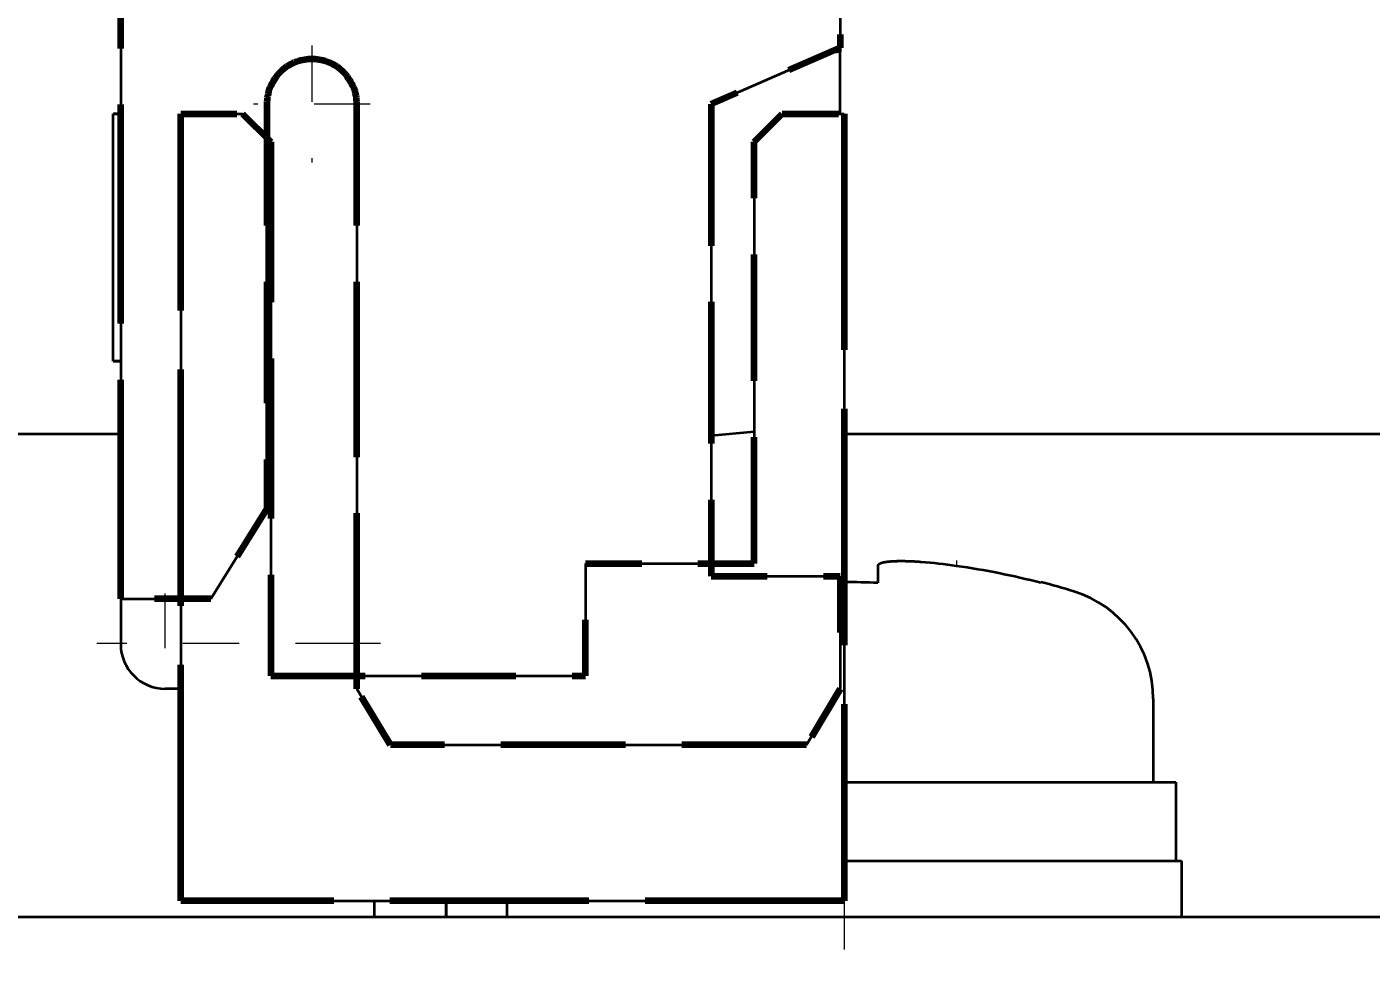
# Model space of a CAD drawing. Extents: x 23 to 417, y 3 to 294.
# Drawn here: x 140.667 to 143.058, y 84.984 to 86.676 of the extents above; entities that cross this region are included whole.
import ezdxf
from ezdxf.enums import TextEntityAlignment as Align

# ---------------------------------------------------------------- set-up
doc = ezdxf.new("R2010")
doc.units = 0
doc.linetypes.add('DASHDOT', pattern=[18.5, 12, -3, 0.5, -3])
doc.linetypes.add('DASHED', pattern=[15, 12, -3])
doc.layers.get('0').update_dxf_attribs({"lineweight": 13})
doc.styles.get("Standard").update_dxf_attribs({"font": 'isocp.shx'})
doc.dimstyles.get("Standard").update_dxf_attribs({"dimtxt": 2.5, "dimasz": 2.5, "dimexe": 1.25, "dimexo": 0.625, "dimtad": 1, "dimtxsty": 'Standard', "dimcen": 2.5, "dimadec": 0, "dimazin": 0, "dimtfac": 1, "dimtmove": 0, "dimatfit": 0, "dimfxl": 0, "dimarcsym": 0})

# ---------------------------------------------------------------- blocks, each defined once
blk = doc.blocks.new('*D489')
at = {"color": 30, "lineweight": 13, "transparency": 16777216}
for p, q in [((139.3107, 96.4887), (139.3107, 76.0052)), ((115.691, 76.0052), (144.3107, 76.0052))]:
    blk.add_line(p, q, dxfattribs=at)
at = {"color": 30, "lineweight": 13, "ltscale": 0.117668, "transparency": 16777216}
blk.add_line((133.7807, 80.7119), (133.7807, 76.0052), dxfattribs=at)
at = {"color": 30, "lineweight": 13, "transparency": 16777216}
for points in [[(131.8488, 75.4876), (133.7807, 76.0052), (131.8488, 76.5228)], [(141.2425, 76.5228), (139.3107, 76.0052), (141.2425, 75.4876)]]:
    blk.add_lwpolyline(points, dxfattribs=at)
for s, height, width, p, p2 in [('[', 2, 1.552527, (124.7289, 78.0052), (125.5052, 78.0052)), (']', 2, 1.552524, (129.0591, 78.0052), (129.8354, 78.0052)), ('27.7', 2, 1.341762, (115.691, 78.0052), (121.7289, 78.0052)), ('1', 2, 2.21984, (126.5052, 78.0052), (128.0591, 78.0052)), ('/', 1, 1.818182, (122.7289, 78.5052), (123.7289, 78.5052))]:
    blk.add_text(s, height=height, dxfattribs=dict(at, width=width)).set_placement(p, p2, align=Align.FIT)
blk = doc.blocks.new('BLOCK4500')
at = {"color": 7, "linetype": 'DASHDOT', "lineweight": 13, "ltscale": 0.026}
for p, q in [((2.466, -63.346), (2.466, -64.386)), ((2.986, -63.866), (1.946, -63.866))]:
    blk.add_line(p, q, dxfattribs=at)
blk = doc.blocks.new('BLOCK4554')
at = {"color": 7, "lineweight": 35, "ltscale": 0.07}
for p, q in [((7.166, -60.566), (7.166, -63.366)), ((7.166, -60.566), (7.166, -63.366)), ((2.1, -68.953), (4.9, -68.953)), ((2.1, -68.953), (4.9, -68.953))]:
    blk.add_line(p, q, dxfattribs=at)
at = {"color": 7, "lineweight": 35, "ltscale": 0.162322}
blk.add_line((0.766, -61.773), (0.766, -68.266), dxfattribs=at)
blk.add_line((0.766, -61.773), (0.766, -68.266), dxfattribs=at)
at = {"color": 7, "lineweight": 35, "ltscale": 0.03135}
blk.add_line((7.166, -63.366), (6.016, -63.866), dxfattribs=at)
blk.add_line((7.166, -63.366), (6.016, -63.866), dxfattribs=at)
at = {"color": 7, "lineweight": 35, "ltscale": 0.000919564}
for p, q in [((7.166, -63.402), (7.166, -63.366)), ((7.166, -63.366), (7.166, -63.402))]:
    blk.add_line(p, q, dxfattribs=at)
at = {"color": 7, "lineweight": 35, "ltscale": 0.002658}
blk.add_line((7.166, -63.402), (7.06, -63.412), dxfattribs=at)
blk.add_line((7.166, -63.402), (7.06, -63.412), dxfattribs=at)
at = {"color": 7, "lineweight": 35, "ltscale": 0.013771}
blk.add_line((7.166, -63.953), (7.166, -63.402), dxfattribs=at)
blk.add_line((7.166, -63.953), (7.166, -63.402), dxfattribs=at)
at = {"color": 7, "lineweight": 35, "ltscale": 0.055}
blk.add_line((0.7, -66.153), (0.7, -63.953), dxfattribs=at)
blk.add_line((0.7, -66.153), (0.7, -63.953), dxfattribs=at)
at = {"color": 7, "lineweight": 35, "ltscale": 0.001638}
for p, q in [((0.766, -63.953), (0.7, -63.953)), ((0.7, -63.953), (0.766, -63.953)), ((0.766, -66.153), (0.7, -66.153)), ((0.7, -66.153), (0.766, -66.153))]:
    blk.add_line(p, q, dxfattribs=at)
at = {"color": 7, "lineweight": 35, "ltscale": 0.175}
for p, q in [((1.3, -63.953), (1.3, -70.953)), ((1.3, -63.953), (1.3, -70.953)), ((7.2, -63.953), (7.2, -70.953)), ((7.2, -63.953), (7.2, -70.953))]:
    blk.add_line(p, q, dxfattribs=at)
at = {"color": 7, "lineweight": 35, "ltscale": 0.01375}
for p, q in [((1.3, -63.953), (1.85, -63.953)), ((1.3, -63.953), (1.85, -63.953)), ((6.65, -63.953), (7.2, -63.953)), ((6.65, -63.953), (7.2, -63.953))]:
    blk.add_line(p, q, dxfattribs=at)
at = {"color": 7, "lineweight": 35, "ltscale": 0.008839}
for p, q in [((2.1, -64.203), (1.85, -63.953)), ((2.1, -64.203), (1.85, -63.953)), ((6.4, -64.203), (6.65, -63.953)), ((6.4, -64.203), (6.65, -63.953))]:
    blk.add_line(p, q, dxfattribs=at)
at = {"color": 7, "lineweight": 35, "ltscale": 0.09}
blk.add_line((2.066, -67.466), (2.066, -63.866), dxfattribs=at)
blk.add_line((2.066, -67.466), (2.066, -63.866), dxfattribs=at)
at = {"color": 7, "lineweight": 35, "ltscale": 0.13}
blk.add_line((2.866, -63.866), (2.866, -69.066), dxfattribs=at)
blk.add_line((2.866, -63.866), (2.866, -69.066), dxfattribs=at)
at = {"color": 7, "lineweight": 35, "ltscale": 0.105}
blk.add_line((6.016, -63.866), (6.016, -68.066), dxfattribs=at)
blk.add_line((6.016, -63.866), (6.016, -68.066), dxfattribs=at)
at = {"color": 7, "lineweight": 35, "ltscale": 0.11875}
blk.add_line((2.1, -64.203), (2.1, -68.953), dxfattribs=at)
blk.add_line((2.1, -64.203), (2.1, -68.953), dxfattribs=at)
at = {"color": 7, "lineweight": 35, "ltscale": 0.09375}
blk.add_line((6.4, -64.203), (6.4, -67.953), dxfattribs=at)
blk.add_line((6.4, -64.203), (6.4, -67.953), dxfattribs=at)
at = {"color": 7, "lineweight": 35, "ltscale": 0.306638}
blk.add_line((-11.5, -66.8), (0.766, -66.8), dxfattribs=at)
at = {"color": 7, "lineweight": 35, "ltscale": 0.009648}
blk.add_line((6.4, -66.782), (6.016, -66.816), dxfattribs=at)
blk.add_line((6.4, -66.782), (6.016, -66.816), dxfattribs=at)
at = {"color": 7, "lineweight": 35}
for p, q in [((7.2, -66.8), (37.996, -66.8)), ((-22.8, -71.097), (12.2, -71.097))]:
    blk.add_line(p, q, dxfattribs=at)
at = {"color": 7, "lineweight": 35, "ltscale": 0.023585}
blk.add_line((1.566, -68.266), (2.066, -67.466), dxfattribs=at)
blk.add_line((1.566, -68.266), (2.066, -67.466), dxfattribs=at)
at = {"color": 7, "lineweight": 35, "ltscale": 0.0375}
blk.add_line((4.9, -67.953), (6.4, -67.953), dxfattribs=at)
blk.add_line((4.9, -67.953), (6.4, -67.953), dxfattribs=at)
at = {"color": 7, "lineweight": 35, "ltscale": 0.025}
for p, q in [((4.9, -67.953), (4.9, -68.953)), ((4.9, -67.953), (4.9, -68.953)), ((7.166, -68.066), (7.166, -69.066)), ((7.166, -68.066), (7.166, -69.066))]:
    blk.add_line(p, q, dxfattribs=at)
at = {"color": 7, "lineweight": 35, "ltscale": 0.003766}
blk.add_line((7.5, -67.975), (7.5, -68.125), dxfattribs=at)
at = {"color": 7, "lineweight": 35, "ltscale": 0.02875}
blk.add_line((6.016, -68.066), (7.166, -68.066), dxfattribs=at)
blk.add_line((6.016, -68.066), (7.166, -68.066), dxfattribs=at)
at = {"color": 7, "lineweight": 35, "ltscale": 0.000166026}
blk.add_line((8.95, -68.119), (8.95, -68.125), dxfattribs=at)
at = {"color": 7, "lineweight": 35, "ltscale": 0.010115}
blk.add_line((0.766, -68.261), (0.766, -68.666), dxfattribs=at)
blk.add_line((0.766, -68.261), (0.766, -68.666), dxfattribs=at)
at = {"color": 7, "lineweight": 35, "ltscale": 0.02}
blk.add_line((0.766, -68.266), (1.566, -68.266), dxfattribs=at)
blk.add_line((0.766, -68.266), (1.566, -68.266), dxfattribs=at)
at = {"color": 7, "lineweight": 35, "ltscale": 0.003487}
blk.add_line((1.3, -69.066), (1.161, -69.066), dxfattribs=at)
blk.add_line((1.3, -69.066), (1.161, -69.066), dxfattribs=at)
at = {"color": 7, "lineweight": 35, "ltscale": 0.014577}
for p, q in [((3.166, -69.566), (2.866, -69.066)), ((3.166, -69.566), (2.866, -69.066)), ((7.166, -69.066), (6.866, -69.566)), ((7.166, -69.066), (6.866, -69.566))]:
    blk.add_line(p, q, dxfattribs=at)
at = {"color": 7, "lineweight": 35, "ltscale": 0.018478}
blk.add_line((9.95, -69.157), (9.95, -69.897), dxfattribs=at)
at = {"color": 7, "lineweight": 35, "ltscale": 0.0925}
blk.add_line((3.166, -69.566), (6.866, -69.566), dxfattribs=at)
blk.add_line((3.166, -69.566), (6.866, -69.566), dxfattribs=at)
at = {"color": 7, "lineweight": 35, "ltscale": 0.064723}
blk.add_line((7.2, -69.897), (9.789, -69.897), dxfattribs=at)
at = {"color": 7, "lineweight": 35, "ltscale": 0.009028}
blk.add_line((9.789, -69.897), (10.15, -69.897), dxfattribs=at)
at = {"color": 7, "lineweight": 35, "ltscale": 0.0175}
blk.add_line((10.15, -69.897), (10.15, -70.597), dxfattribs=at)
at = {"color": 7, "lineweight": 35, "ltscale": 0.06582}
blk.add_line((7.2, -70.597), (9.833, -70.597), dxfattribs=at)
at = {"color": 7, "lineweight": 35, "ltscale": 0.009181}
for p, q in [((9.833, -70.597), (10.2, -70.597)), ((9.833, -71.097), (10.2, -71.097))]:
    blk.add_line(p, q, dxfattribs=at)
at = {"color": 7, "lineweight": 35, "ltscale": 0.0125}
blk.add_line((10.2, -70.597), (10.2, -71.097), dxfattribs=at)
at = {"color": 7, "lineweight": 35, "ltscale": 0.1475}
blk.add_line((1.3, -70.953), (7.2, -70.953), dxfattribs=at)
blk.add_line((1.3, -70.953), (7.2, -70.953), dxfattribs=at)
at = {"color": 7, "lineweight": 35, "ltscale": 0.003581}
for p, q in [((3.02, -70.953), (3.02, -71.097)), ((3.02, -70.953), (3.02, -71.097)), ((3.66, -71.097), (3.66, -70.953)), ((3.66, -70.953), (3.66, -71.097))]:
    blk.add_line(p, q, dxfattribs=at)
at = {"color": 7, "lineweight": 35, "ltscale": 0.00358}
blk.add_line((4.2, -70.953), (4.2, -71.097), dxfattribs=at)
at = {"color": 7, "lineweight": 35, "ltscale": 0.140819}
blk.add_line((4.2, -71.097), (9.833, -71.097), dxfattribs=at)
at = {"color": 7, "lineweight": 35}
for centre, radius, start, end in [((2.466, -63.866), 0.4, 360, 540), ((2.466, -63.866), 0.4, 360, 540), ((7.555, -72.38), 4.452, 81.6741, 85.7454), ((7.2, -74.897), 6.994, 75.509, 81.7788), ((7.2, -74.897), 6.994, 75.509, 81.7788), ((7.2, -74.896), 6.777, 87.4634, 89.9999), ((7.2, -74.896), 6.777, 87.4634, 89.9999), ((7.191, -74.93), 7.035, 73.0505, 75.5184), ((8.95, -69.157), 1, 0, 73.0422), ((1.161, -68.671), 0.395, 180, 270), ((1.161, -68.671), 0.395, 180, 270)]:
    blk.add_arc(centre, radius, start, end, dxfattribs=at)
for points, knots in [([(7.692, -67.933), (7.663, -67.933), (7.637, -67.934), (7.612, -67.936), (7.574, -67.939), (7.539, -67.947), (7.529, -67.95), (7.513, -67.955), (7.503, -67.965), (7.501, -67.967), (7.5, -67.971), (7.5, -67.975)], [0, 0, 0, 0, 0, 0, 2.019445, 2.019445, 2.019445, 3.048285, 3.048285, 3.048285, 3.384349, 3.384349, 3.384349, 3.384349, 3.384349, 3.384349]), ([(7.886, -67.94), (7.803, -67.934), (7.749, -67.933), (7.707, -67.932), (7.638, -67.933), (7.574, -67.94), (7.558, -67.943), (7.529, -67.947), (7.508, -67.96), (7.504, -67.963), (7.5, -67.968), (7.5, -67.975)], [0, 0, 0, 0, 0, 0, 3.488442, 3.488442, 3.488442, 5.229942, 5.229942, 5.229942, 5.79468, 5.79468, 5.79468, 5.79468, 5.79468, 5.79468])]:
    blk.add_open_spline(points, degree=5, knots=knots, dxfattribs=at)
blk = doc.blocks.new('BLOCK4582')
at = {"color": 7, "linetype": 'DASHED', "lineweight": 140, "ltscale": 0.07}
blk.add_line((7.166, -60.566), (7.166, -63.366), dxfattribs=at)
at = {"color": 7, "linetype": 'DASHED', "lineweight": 140, "ltscale": 0.162322}
blk.add_line((0.766, -68.266), (0.766, -61.773), dxfattribs=at)
at = {"color": 7, "linetype": 'DASHED', "lineweight": 140, "ltscale": 0.03135}
blk.add_line((7.166, -63.366), (6.016, -63.866), dxfattribs=at)
at = {"color": 7, "linetype": 'DASHED', "lineweight": 140, "ltscale": 0.000468826}
for p, q in [((2.345, -63.484), (2.328, -63.49)), ((2.603, -63.49), (2.586, -63.484))]:
    blk.add_line(p, q, dxfattribs=at)
at = {"color": 7, "linetype": 'DASHED', "lineweight": 140, "ltscale": 0.000468849}
blk.add_line((2.364, -63.479), (2.345, -63.484), dxfattribs=at)
at = {"color": 7, "linetype": 'DASHED', "lineweight": 140, "ltscale": 0.000468854}
for p, q in [((2.382, -63.475), (2.364, -63.479)), ((2.437, -63.467), (2.419, -63.468)), ((2.586, -63.484), (2.568, -63.479)), ((2.771, -63.607), (2.758, -63.593))]:
    blk.add_line(p, q, dxfattribs=at)
at = {"color": 7, "linetype": 'DASHED', "lineweight": 140, "ltscale": 0.000468853}
for p, q in [((2.4, -63.471), (2.382, -63.475)), ((2.2, -63.567), (2.186, -63.58))]:
    blk.add_line(p, q, dxfattribs=at)
at = {"color": 7, "linetype": 'DASHED', "lineweight": 140, "ltscale": 0.000468852}
blk.add_line((2.419, -63.468), (2.4, -63.471), dxfattribs=at)
at = {"color": 7, "linetype": 'DASHED', "lineweight": 140, "ltscale": 0.000468851}
for p, q in [((2.456, -63.466), (2.437, -63.467)), ((2.494, -63.467), (2.475, -63.466))]:
    blk.add_line(p, q, dxfattribs=at)
at = {"color": 7, "linetype": 'DASHED', "lineweight": 140, "ltscale": 0.00046885}
for p, q in [((2.475, -63.466), (2.456, -63.466)), ((2.173, -63.593), (2.16, -63.607))]:
    blk.add_line(p, q, dxfattribs=at)
at = {"color": 7, "linetype": 'DASHED', "lineweight": 140, "ltscale": 0.00046886}
for p, q in [((2.512, -63.468), (2.494, -63.467)), ((2.066, -63.847), (2.066, -63.866)), ((2.866, -63.866), (2.865, -63.847))]:
    blk.add_line(p, q, dxfattribs=at)
at = {"color": 7, "linetype": 'DASHED', "lineweight": 140, "ltscale": 0.000468846}
blk.add_line((2.531, -63.471), (2.512, -63.468), dxfattribs=at)
at = {"color": 7, "linetype": 'DASHED', "lineweight": 140, "ltscale": 0.000468859}
for p, q in [((2.549, -63.475), (2.531, -63.471)), ((2.101, -63.702), (2.093, -63.719))]:
    blk.add_line(p, q, dxfattribs=at)
at = {"color": 7, "linetype": 'DASHED', "lineweight": 140, "ltscale": 0.000468848}
blk.add_line((2.568, -63.479), (2.549, -63.475), dxfattribs=at)
at = {"color": 7, "linetype": 'DASHED', "lineweight": 140, "ltscale": 0.000468865}
blk.add_line((2.186, -63.58), (2.173, -63.593), dxfattribs=at)
at = {"color": 7, "linetype": 'DASHED', "lineweight": 140, "ltscale": 0.000468871}
for p, q in [((2.214, -63.555), (2.2, -63.567)), ((2.244, -63.532), (2.229, -63.543)), ((2.731, -63.567), (2.717, -63.555))]:
    blk.add_line(p, q, dxfattribs=at)
at = {"color": 7, "linetype": 'DASHED', "lineweight": 140, "ltscale": 0.000468827}
blk.add_line((2.229, -63.543), (2.214, -63.555), dxfattribs=at)
at = {"color": 7, "linetype": 'DASHED', "lineweight": 140, "ltscale": 0.00046882}
for p, q in [((2.26, -63.522), (2.244, -63.532)), ((2.687, -63.532), (2.671, -63.522))]:
    blk.add_line(p, q, dxfattribs=at)
at = {"color": 7, "linetype": 'DASHED', "lineweight": 140, "ltscale": 0.000468861}
for p, q in [((2.276, -63.513), (2.26, -63.522)), ((2.671, -63.522), (2.655, -63.513)), ((2.758, -63.593), (2.745, -63.58))]:
    blk.add_line(p, q, dxfattribs=at)
at = {"color": 7, "linetype": 'DASHED', "lineweight": 140, "ltscale": 0.00046887}
for p, q in [((2.293, -63.505), (2.276, -63.513)), ((2.149, -63.622), (2.138, -63.637))]:
    blk.add_line(p, q, dxfattribs=at)
at = {"color": 7, "linetype": 'DASHED', "lineweight": 140, "ltscale": 0.000468824}
blk.add_line((2.31, -63.497), (2.293, -63.505), dxfattribs=at)
at = {"color": 7, "linetype": 'DASHED', "lineweight": 140, "ltscale": 0.000468881}
for p, q in [((2.328, -63.49), (2.31, -63.497)), ((2.081, -63.755), (2.076, -63.773)), ((2.087, -63.737), (2.081, -63.755)), ((2.85, -63.755), (2.844, -63.737))]:
    blk.add_line(p, q, dxfattribs=at)
at = {"color": 7, "linetype": 'DASHED', "lineweight": 140, "ltscale": 0.000468875}
for p, q in [((2.621, -63.497), (2.603, -63.49)), ((2.127, -63.652), (2.118, -63.668))]:
    blk.add_line(p, q, dxfattribs=at)
at = {"color": 7, "linetype": 'DASHED', "lineweight": 140, "ltscale": 0.00046883}
blk.add_line((2.638, -63.505), (2.621, -63.497), dxfattribs=at)
at = {"color": 7, "linetype": 'DASHED', "lineweight": 140, "ltscale": 0.000468864}
blk.add_line((2.655, -63.513), (2.638, -63.505), dxfattribs=at)
at = {"color": 7, "linetype": 'DASHED', "lineweight": 140, "ltscale": 0.000468876}
blk.add_line((2.702, -63.543), (2.687, -63.532), dxfattribs=at)
at = {"color": 7, "linetype": 'DASHED', "lineweight": 140, "ltscale": 0.000468822}
for p, q in [((2.717, -63.555), (2.702, -63.543)), ((2.118, -63.668), (2.109, -63.685)), ((2.822, -63.685), (2.813, -63.668))]:
    blk.add_line(p, q, dxfattribs=at)
at = {"color": 7, "linetype": 'DASHED', "lineweight": 140, "ltscale": 0.000468857}
for p, q in [((2.745, -63.58), (2.731, -63.567)), ((2.838, -63.719), (2.83, -63.702))]:
    blk.add_line(p, q, dxfattribs=at)
at = {"color": 7, "linetype": 'DASHED', "lineweight": 140, "ltscale": 0.000468816}
blk.add_line((2.093, -63.719), (2.087, -63.737), dxfattribs=at)
at = {"color": 7, "linetype": 'DASHED', "lineweight": 140, "ltscale": 0.000468893}
for p, q in [((2.109, -63.685), (2.101, -63.702)), ((2.83, -63.702), (2.822, -63.685))]:
    blk.add_line(p, q, dxfattribs=at)
at = {"color": 7, "linetype": 'DASHED', "lineweight": 140, "ltscale": 0.000468797}
blk.add_line((2.138, -63.637), (2.127, -63.652), dxfattribs=at)
at = {"color": 7, "linetype": 'DASHED', "lineweight": 140, "ltscale": 0.000468847}
blk.add_line((2.16, -63.607), (2.149, -63.622), dxfattribs=at)
at = {"color": 7, "linetype": 'DASHED', "lineweight": 140, "ltscale": 0.000468844}
blk.add_line((2.782, -63.622), (2.771, -63.607), dxfattribs=at)
at = {"color": 7, "linetype": 'DASHED', "lineweight": 140, "ltscale": 0.000468874}
blk.add_line((2.793, -63.637), (2.782, -63.622), dxfattribs=at)
at = {"color": 7, "linetype": 'DASHED', "lineweight": 140, "ltscale": 0.000468794}
blk.add_line((2.804, -63.652), (2.793, -63.637), dxfattribs=at)
at = {"color": 7, "linetype": 'DASHED', "lineweight": 140, "ltscale": 0.000468878}
blk.add_line((2.813, -63.668), (2.804, -63.652), dxfattribs=at)
at = {"color": 7, "linetype": 'DASHED', "lineweight": 140, "ltscale": 0.000468818}
blk.add_line((2.844, -63.737), (2.838, -63.719), dxfattribs=at)
at = {"color": 7, "linetype": 'DASHED', "lineweight": 140, "ltscale": 0.000468841}
for p, q in [((2.067, -63.828), (2.066, -63.847)), ((2.865, -63.847), (2.864, -63.828))]:
    blk.add_line(p, q, dxfattribs=at)
at = {"color": 7, "linetype": 'DASHED', "lineweight": 140, "ltscale": 0.000468896}
blk.add_line((2.069, -63.81), (2.067, -63.828), dxfattribs=at)
at = {"color": 7, "linetype": 'DASHED', "lineweight": 140, "ltscale": 0.000468833}
blk.add_line((2.073, -63.791), (2.069, -63.81), dxfattribs=at)
at = {"color": 7, "linetype": 'DASHED', "lineweight": 140, "ltscale": 0.000468829}
blk.add_line((2.076, -63.773), (2.073, -63.791), dxfattribs=at)
at = {"color": 7, "linetype": 'DASHED', "lineweight": 140, "ltscale": 0.00046888}
blk.add_line((2.855, -63.773), (2.85, -63.755), dxfattribs=at)
at = {"color": 7, "linetype": 'DASHED', "lineweight": 140, "ltscale": 0.000468831}
blk.add_line((2.859, -63.791), (2.855, -63.773), dxfattribs=at)
at = {"color": 7, "linetype": 'DASHED', "lineweight": 140, "ltscale": 0.000468832}
blk.add_line((2.862, -63.81), (2.859, -63.791), dxfattribs=at)
at = {"color": 7, "linetype": 'DASHED', "lineweight": 140, "ltscale": 0.000468897}
blk.add_line((2.864, -63.828), (2.862, -63.81), dxfattribs=at)
at = {"color": 7, "linetype": 'DASHED', "lineweight": 140, "ltscale": 0.09}
blk.add_line((2.066, -63.866), (2.066, -67.466), dxfattribs=at)
at = {"color": 7, "linetype": 'DASHED', "lineweight": 140, "ltscale": 0.13}
blk.add_line((2.866, -69.066), (2.866, -63.866), dxfattribs=at)
at = {"color": 7, "linetype": 'DASHED', "lineweight": 140, "ltscale": 0.105}
blk.add_line((6.016, -63.866), (6.016, -68.066), dxfattribs=at)
at = {"color": 7, "linetype": 'DASHED', "lineweight": 140, "ltscale": 0.023585}
blk.add_line((2.066, -67.466), (1.566, -68.266), dxfattribs=at)
at = {"color": 7, "linetype": 'DASHED', "lineweight": 140, "ltscale": 0.02875}
blk.add_line((6.016, -68.066), (7.166, -68.066), dxfattribs=at)
at = {"color": 7, "linetype": 'DASHED', "lineweight": 140, "ltscale": 0.025}
blk.add_line((7.166, -68.066), (7.166, -69.066), dxfattribs=at)
at = {"color": 7, "linetype": 'DASHED', "lineweight": 140, "ltscale": 0.02}
blk.add_line((1.566, -68.266), (0.766, -68.266), dxfattribs=at)
at = {"color": 7, "linetype": 'DASHED', "lineweight": 140, "ltscale": 0.014577}
for p, q in [((3.166, -69.566), (2.866, -69.066)), ((7.166, -69.066), (6.866, -69.566))]:
    blk.add_line(p, q, dxfattribs=at)
at = {"color": 7, "linetype": 'DASHED', "lineweight": 140, "ltscale": 0.0925}
blk.add_line((6.866, -69.566), (3.166, -69.566), dxfattribs=at)
blk = doc.blocks.new('BLOCK4583')
at = {"color": 7, "linetype": 'DASHED', "lineweight": 140, "ltscale": 0.07}
blk.add_line((7.166, -60.566), (7.166, -63.366), dxfattribs=at)
at = {"color": 7, "linetype": 'DASHED', "lineweight": 140, "ltscale": 0.162322}
blk.add_line((0.766, -68.266), (0.766, -61.773), dxfattribs=at)
at = {"color": 7, "linetype": 'DASHED', "lineweight": 140, "ltscale": 0.03135}
blk.add_line((7.166, -63.366), (6.016, -63.866), dxfattribs=at)
at = {"color": 7, "linetype": 'DASHED', "lineweight": 140, "ltscale": 0.000468826}
for p, q in [((2.345, -63.484), (2.328, -63.49)), ((2.603, -63.49), (2.586, -63.484))]:
    blk.add_line(p, q, dxfattribs=at)
at = {"color": 7, "linetype": 'DASHED', "lineweight": 140, "ltscale": 0.000468849}
blk.add_line((2.364, -63.479), (2.345, -63.484), dxfattribs=at)
at = {"color": 7, "linetype": 'DASHED', "lineweight": 140, "ltscale": 0.000468854}
for p, q in [((2.382, -63.475), (2.364, -63.479)), ((2.437, -63.467), (2.419, -63.468)), ((2.586, -63.484), (2.568, -63.479)), ((2.771, -63.607), (2.758, -63.593))]:
    blk.add_line(p, q, dxfattribs=at)
at = {"color": 7, "linetype": 'DASHED', "lineweight": 140, "ltscale": 0.000468853}
for p, q in [((2.4, -63.471), (2.382, -63.475)), ((2.2, -63.567), (2.186, -63.58))]:
    blk.add_line(p, q, dxfattribs=at)
at = {"color": 7, "linetype": 'DASHED', "lineweight": 140, "ltscale": 0.000468852}
blk.add_line((2.419, -63.468), (2.4, -63.471), dxfattribs=at)
at = {"color": 7, "linetype": 'DASHED', "lineweight": 140, "ltscale": 0.000468851}
for p, q in [((2.456, -63.466), (2.437, -63.467)), ((2.494, -63.467), (2.475, -63.466))]:
    blk.add_line(p, q, dxfattribs=at)
at = {"color": 7, "linetype": 'DASHED', "lineweight": 140, "ltscale": 0.00046885}
for p, q in [((2.475, -63.466), (2.456, -63.466)), ((2.173, -63.593), (2.16, -63.607))]:
    blk.add_line(p, q, dxfattribs=at)
at = {"color": 7, "linetype": 'DASHED', "lineweight": 140, "ltscale": 0.00046886}
for p, q in [((2.512, -63.468), (2.494, -63.467)), ((2.066, -63.847), (2.066, -63.866)), ((2.866, -63.866), (2.865, -63.847))]:
    blk.add_line(p, q, dxfattribs=at)
at = {"color": 7, "linetype": 'DASHED', "lineweight": 140, "ltscale": 0.000468846}
blk.add_line((2.531, -63.471), (2.512, -63.468), dxfattribs=at)
at = {"color": 7, "linetype": 'DASHED', "lineweight": 140, "ltscale": 0.000468859}
for p, q in [((2.549, -63.475), (2.531, -63.471)), ((2.101, -63.702), (2.093, -63.719))]:
    blk.add_line(p, q, dxfattribs=at)
at = {"color": 7, "linetype": 'DASHED', "lineweight": 140, "ltscale": 0.000468848}
blk.add_line((2.568, -63.479), (2.549, -63.475), dxfattribs=at)
at = {"color": 7, "linetype": 'DASHED', "lineweight": 140, "ltscale": 0.000468865}
blk.add_line((2.186, -63.58), (2.173, -63.593), dxfattribs=at)
at = {"color": 7, "linetype": 'DASHED', "lineweight": 140, "ltscale": 0.000468871}
for p, q in [((2.214, -63.555), (2.2, -63.567)), ((2.244, -63.532), (2.229, -63.543)), ((2.731, -63.567), (2.717, -63.555))]:
    blk.add_line(p, q, dxfattribs=at)
at = {"color": 7, "linetype": 'DASHED', "lineweight": 140, "ltscale": 0.000468827}
blk.add_line((2.229, -63.543), (2.214, -63.555), dxfattribs=at)
at = {"color": 7, "linetype": 'DASHED', "lineweight": 140, "ltscale": 0.00046882}
for p, q in [((2.26, -63.522), (2.244, -63.532)), ((2.687, -63.532), (2.671, -63.522))]:
    blk.add_line(p, q, dxfattribs=at)
at = {"color": 7, "linetype": 'DASHED', "lineweight": 140, "ltscale": 0.000468861}
for p, q in [((2.276, -63.513), (2.26, -63.522)), ((2.671, -63.522), (2.655, -63.513)), ((2.758, -63.593), (2.745, -63.58))]:
    blk.add_line(p, q, dxfattribs=at)
at = {"color": 7, "linetype": 'DASHED', "lineweight": 140, "ltscale": 0.00046887}
for p, q in [((2.293, -63.505), (2.276, -63.513)), ((2.149, -63.622), (2.138, -63.637))]:
    blk.add_line(p, q, dxfattribs=at)
at = {"color": 7, "linetype": 'DASHED', "lineweight": 140, "ltscale": 0.000468824}
blk.add_line((2.31, -63.497), (2.293, -63.505), dxfattribs=at)
at = {"color": 7, "linetype": 'DASHED', "lineweight": 140, "ltscale": 0.000468881}
for p, q in [((2.328, -63.49), (2.31, -63.497)), ((2.081, -63.755), (2.076, -63.773)), ((2.087, -63.737), (2.081, -63.755)), ((2.85, -63.755), (2.844, -63.737))]:
    blk.add_line(p, q, dxfattribs=at)
at = {"color": 7, "linetype": 'DASHED', "lineweight": 140, "ltscale": 0.000468875}
for p, q in [((2.621, -63.497), (2.603, -63.49)), ((2.127, -63.652), (2.118, -63.668))]:
    blk.add_line(p, q, dxfattribs=at)
at = {"color": 7, "linetype": 'DASHED', "lineweight": 140, "ltscale": 0.00046883}
blk.add_line((2.638, -63.505), (2.621, -63.497), dxfattribs=at)
at = {"color": 7, "linetype": 'DASHED', "lineweight": 140, "ltscale": 0.000468864}
blk.add_line((2.655, -63.513), (2.638, -63.505), dxfattribs=at)
at = {"color": 7, "linetype": 'DASHED', "lineweight": 140, "ltscale": 0.000468876}
blk.add_line((2.702, -63.543), (2.687, -63.532), dxfattribs=at)
at = {"color": 7, "linetype": 'DASHED', "lineweight": 140, "ltscale": 0.000468822}
for p, q in [((2.717, -63.555), (2.702, -63.543)), ((2.118, -63.668), (2.109, -63.685)), ((2.822, -63.685), (2.813, -63.668))]:
    blk.add_line(p, q, dxfattribs=at)
at = {"color": 7, "linetype": 'DASHED', "lineweight": 140, "ltscale": 0.000468857}
for p, q in [((2.745, -63.58), (2.731, -63.567)), ((2.838, -63.719), (2.83, -63.702))]:
    blk.add_line(p, q, dxfattribs=at)
at = {"color": 7, "linetype": 'DASHED', "lineweight": 140, "ltscale": 0.000468816}
blk.add_line((2.093, -63.719), (2.087, -63.737), dxfattribs=at)
at = {"color": 7, "linetype": 'DASHED', "lineweight": 140, "ltscale": 0.000468893}
for p, q in [((2.109, -63.685), (2.101, -63.702)), ((2.83, -63.702), (2.822, -63.685))]:
    blk.add_line(p, q, dxfattribs=at)
at = {"color": 7, "linetype": 'DASHED', "lineweight": 140, "ltscale": 0.000468797}
blk.add_line((2.138, -63.637), (2.127, -63.652), dxfattribs=at)
at = {"color": 7, "linetype": 'DASHED', "lineweight": 140, "ltscale": 0.000468847}
blk.add_line((2.16, -63.607), (2.149, -63.622), dxfattribs=at)
at = {"color": 7, "linetype": 'DASHED', "lineweight": 140, "ltscale": 0.000468844}
blk.add_line((2.782, -63.622), (2.771, -63.607), dxfattribs=at)
at = {"color": 7, "linetype": 'DASHED', "lineweight": 140, "ltscale": 0.000468874}
blk.add_line((2.793, -63.637), (2.782, -63.622), dxfattribs=at)
at = {"color": 7, "linetype": 'DASHED', "lineweight": 140, "ltscale": 0.000468794}
blk.add_line((2.804, -63.652), (2.793, -63.637), dxfattribs=at)
at = {"color": 7, "linetype": 'DASHED', "lineweight": 140, "ltscale": 0.000468878}
blk.add_line((2.813, -63.668), (2.804, -63.652), dxfattribs=at)
at = {"color": 7, "linetype": 'DASHED', "lineweight": 140, "ltscale": 0.000468818}
blk.add_line((2.844, -63.737), (2.838, -63.719), dxfattribs=at)
at = {"color": 7, "linetype": 'DASHED', "lineweight": 140, "ltscale": 0.000468841}
for p, q in [((2.067, -63.828), (2.066, -63.847)), ((2.865, -63.847), (2.864, -63.828))]:
    blk.add_line(p, q, dxfattribs=at)
at = {"color": 7, "linetype": 'DASHED', "lineweight": 140, "ltscale": 0.000468896}
blk.add_line((2.069, -63.81), (2.067, -63.828), dxfattribs=at)
at = {"color": 7, "linetype": 'DASHED', "lineweight": 140, "ltscale": 0.000468833}
blk.add_line((2.073, -63.791), (2.069, -63.81), dxfattribs=at)
at = {"color": 7, "linetype": 'DASHED', "lineweight": 140, "ltscale": 0.000468829}
blk.add_line((2.076, -63.773), (2.073, -63.791), dxfattribs=at)
at = {"color": 7, "linetype": 'DASHED', "lineweight": 140, "ltscale": 0.00046888}
blk.add_line((2.855, -63.773), (2.85, -63.755), dxfattribs=at)
at = {"color": 7, "linetype": 'DASHED', "lineweight": 140, "ltscale": 0.000468831}
blk.add_line((2.859, -63.791), (2.855, -63.773), dxfattribs=at)
at = {"color": 7, "linetype": 'DASHED', "lineweight": 140, "ltscale": 0.000468832}
blk.add_line((2.862, -63.81), (2.859, -63.791), dxfattribs=at)
at = {"color": 7, "linetype": 'DASHED', "lineweight": 140, "ltscale": 0.000468897}
blk.add_line((2.864, -63.828), (2.862, -63.81), dxfattribs=at)
at = {"color": 7, "linetype": 'DASHED', "lineweight": 140, "ltscale": 0.09}
blk.add_line((2.066, -63.866), (2.066, -67.466), dxfattribs=at)
at = {"color": 7, "linetype": 'DASHED', "lineweight": 140, "ltscale": 0.13}
blk.add_line((2.866, -69.066), (2.866, -63.866), dxfattribs=at)
at = {"color": 7, "linetype": 'DASHED', "lineweight": 140, "ltscale": 0.105}
blk.add_line((6.016, -63.866), (6.016, -68.066), dxfattribs=at)
at = {"color": 7, "linetype": 'DASHED', "lineweight": 140, "ltscale": 0.023585}
blk.add_line((2.066, -67.466), (1.566, -68.266), dxfattribs=at)
at = {"color": 7, "linetype": 'DASHED', "lineweight": 140, "ltscale": 0.02875}
blk.add_line((6.016, -68.066), (7.166, -68.066), dxfattribs=at)
at = {"color": 7, "linetype": 'DASHED', "lineweight": 140, "ltscale": 0.025}
blk.add_line((7.166, -68.066), (7.166, -69.066), dxfattribs=at)
at = {"color": 7, "linetype": 'DASHED', "lineweight": 140, "ltscale": 0.02}
blk.add_line((1.566, -68.266), (0.766, -68.266), dxfattribs=at)
at = {"color": 7, "linetype": 'DASHED', "lineweight": 140, "ltscale": 0.014577}
for p, q in [((3.166, -69.566), (2.866, -69.066)), ((7.166, -69.066), (6.866, -69.566))]:
    blk.add_line(p, q, dxfattribs=at)
at = {"color": 7, "linetype": 'DASHED', "lineweight": 140, "ltscale": 0.0925}
blk.add_line((6.866, -69.566), (3.166, -69.566), dxfattribs=at)
blk = doc.blocks.new('BLOCK4584')
at = {"color": 7, "linetype": 'DASHED', "lineweight": 140, "ltscale": 0.175}
for p, q in [((1.3, -70.953), (1.3, -63.953)), ((7.2, -63.953), (7.2, -70.953))]:
    blk.add_line(p, q, dxfattribs=at)
at = {"color": 7, "linetype": 'DASHED', "lineweight": 140, "ltscale": 0.01375}
for p, q in [((1.3, -63.953), (1.85, -63.953)), ((6.65, -63.953), (7.2, -63.953))]:
    blk.add_line(p, q, dxfattribs=at)
at = {"color": 7, "linetype": 'DASHED', "lineweight": 140, "ltscale": 0.008839}
for p, q in [((1.85, -63.953), (2.1, -64.203)), ((6.4, -64.203), (6.65, -63.953))]:
    blk.add_line(p, q, dxfattribs=at)
at = {"color": 7, "linetype": 'DASHED', "lineweight": 140, "ltscale": 0.11875}
blk.add_line((2.1, -64.203), (2.1, -68.953), dxfattribs=at)
at = {"color": 7, "linetype": 'DASHED', "lineweight": 140, "ltscale": 0.09375}
blk.add_line((6.4, -67.953), (6.4, -64.203), dxfattribs=at)
at = {"color": 7, "linetype": 'DASHED', "lineweight": 140, "ltscale": 0.0375}
blk.add_line((4.9, -67.953), (6.4, -67.953), dxfattribs=at)
at = {"color": 7, "linetype": 'DASHED', "lineweight": 140, "ltscale": 0.025}
blk.add_line((4.9, -68.953), (4.9, -67.953), dxfattribs=at)
at = {"color": 7, "linetype": 'DASHED', "lineweight": 140, "ltscale": 0.07}
blk.add_line((2.1, -68.953), (4.9, -68.953), dxfattribs=at)
at = {"color": 7, "linetype": 'DASHED', "lineweight": 140, "ltscale": 0.1475}
blk.add_line((7.2, -70.953), (1.3, -70.953), dxfattribs=at)
blk = doc.blocks.new('BLOCK4585')
at = {"color": 7, "linetype": 'DASHED', "lineweight": 140, "ltscale": 0.175}
for p, q in [((1.3, -70.953), (1.3, -63.953)), ((7.2, -63.953), (7.2, -70.953))]:
    blk.add_line(p, q, dxfattribs=at)
at = {"color": 7, "linetype": 'DASHED', "lineweight": 140, "ltscale": 0.01375}
for p, q in [((1.3, -63.953), (1.85, -63.953)), ((6.65, -63.953), (7.2, -63.953))]:
    blk.add_line(p, q, dxfattribs=at)
at = {"color": 7, "linetype": 'DASHED', "lineweight": 140, "ltscale": 0.008839}
for p, q in [((1.85, -63.953), (2.1, -64.203)), ((6.4, -64.203), (6.65, -63.953))]:
    blk.add_line(p, q, dxfattribs=at)
at = {"color": 7, "linetype": 'DASHED', "lineweight": 140, "ltscale": 0.11875}
blk.add_line((2.1, -64.203), (2.1, -68.953), dxfattribs=at)
at = {"color": 7, "linetype": 'DASHED', "lineweight": 140, "ltscale": 0.09375}
blk.add_line((6.4, -67.953), (6.4, -64.203), dxfattribs=at)
at = {"color": 7, "linetype": 'DASHED', "lineweight": 140, "ltscale": 0.0375}
blk.add_line((4.9, -67.953), (6.4, -67.953), dxfattribs=at)
at = {"color": 7, "linetype": 'DASHED', "lineweight": 140, "ltscale": 0.025}
blk.add_line((4.9, -68.953), (4.9, -67.953), dxfattribs=at)
at = {"color": 7, "linetype": 'DASHED', "lineweight": 140, "ltscale": 0.07}
blk.add_line((2.1, -68.953), (4.9, -68.953), dxfattribs=at)
at = {"color": 7, "linetype": 'DASHED', "lineweight": 140, "ltscale": 0.1475}
blk.add_line((7.2, -70.953), (1.3, -70.953), dxfattribs=at)

msp = doc.modelspace()

# ---------------------------------------------------------------- linework, layer by layer
at = {"color": 7, "linetype": 'DASHDOT', "lineweight": 13, "ltscale": 0.017377}
msp.add_line((142.1207, 85.7296), (142.1207, 85.0345), dxfattribs=at)
at = {"color": 7, "linetype": 'DASHDOT', "lineweight": 13, "ltscale": 0.000267296}
msp.add_line((142.3207, 85.7266), (142.3207, 85.7159), dxfattribs=at)
at = {"color": 7, "linetype": 'DASHDOT', "lineweight": 13, "ltscale": 0.002428}
msp.add_line((140.9128, 85.5706), (140.9128, 85.6677), dxfattribs=at)
at = {"color": 7, "linetype": 'DASHDOT', "lineweight": 13, "ltscale": 0.012603}
msp.add_line((141.2958, 85.5787), (140.7916, 85.5787), dxfattribs=at)

# ---------------------------------------------------------------- block references
at = {"lineweight": 0, "xscale": 0.2, "yscale": 0.2, "zscale": 0.2}
for name in ['BLOCK4554', 'BLOCK4582', 'BLOCK4583', 'BLOCK4500', 'BLOCK4584', 'BLOCK4585']:
    msp.add_blockref(name, (140.6807, 99.3118), dxfattribs=at)

# ---------------------------------------------------------------- dimensions: what is measured, and where the dimension line sits
at = {"color": 0, "lineweight": 0}
dim = msp.add_linear_dim(base=(133.7807, 76.0052), p1=(139.3107, 96.6887), p2=(133.7807, 80.9119), angle=179.999, dimstyle='Standard', override={"dimlfac": 5}, dxfattribs=at)
dim.commit()
dim.dimension.update_dxf_attribs({"geometry": '*D489', "text_midpoint": (122.7632, 76.0052), "dimtype": 160})

doc.saveas('drawing.dxf')
